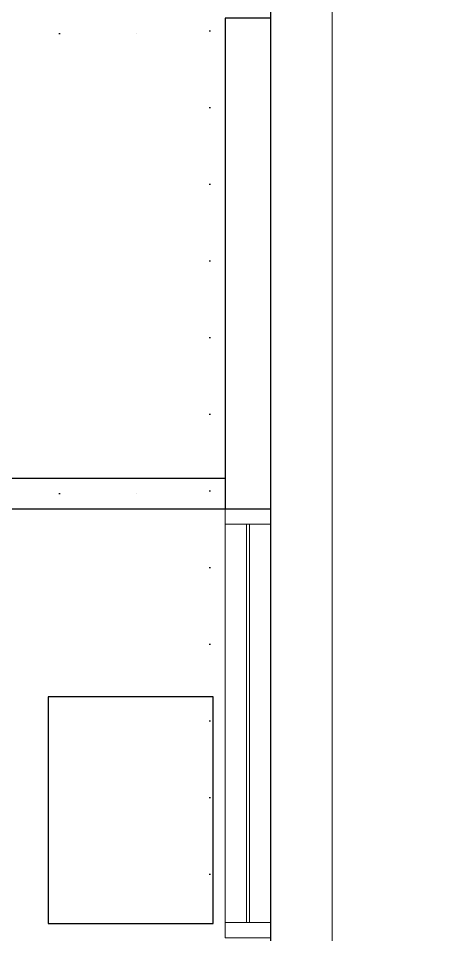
# Model space of a CAD drawing. Extents: x -68523 to 336700, y -113452 to 119396.
# Drawn here: x 258125 to 259550, y 25611 to 28600 of the extents above; entities that cross this region are included whole.
import ezdxf

# ---------------------------------------------------------------- set-up
doc = ezdxf.new("R2010")
doc.units = 0
doc.header["$LTSCALE"] = 1000
doc.header["$MEASUREMENT"] = 0
doc.linetypes.add('EC-5thFloor-s6144$0$DOT', pattern=[0.25, 0, -0.25])
doc.layers.get('0').update_dxf_attribs({"linetype": 'CONTINUOUS'})
for name, color, linetype in [('Dry-Wall', 4, 'CONTINUOUS'), ('EC-5thFloor-s6144$0$4', 9, 'EC-5thFloor-s6144$0$DOT'), ('EC-5thFloor-s6144$0$ECOLUMN', 7, 'CONTINUOUS'), ('N_Fur', 41, 'CONTINUOUS')]:
    doc.layers.add(name, color=color, linetype=linetype)
doc.layers.add('EC-5thFloor-s6144$0$EWINDOW', color=9, linetype='CONTINUOUS', lineweight=9)
doc.layers.add('EC-5thFloor-s6144$0$HATCH-LINE', color=13, linetype='CONTINUOUS', plot=False)

# ---------------------------------------------------------------- blocks, each defined once
blk = doc.blocks.new('EC-5thFloor-s6144$0$grid-base')
for p, q in [((750, -24750), (750, 750)), ((-24750, -2250), (750, -2250)), ((-24750, -3750), (750, -3750))]:
    blk.add_line(p, q)
blk = doc.blocks.new('EC-5thFloor-s6144$0$E-WIN1')
at = {"layer": 'EC-5thFloor-s6144$0$EWINDOW', "linetype": 'Continuous'}
for p, q in [((1399.9972, 149.9997), (0, 149.9997)), ((0, 149.9997), (0, 0)), ((1349.9973, 149.9997), (49.9999, 149.9997)), ((49.9999, 149.9997), (49.9999, 0)), ((1349.9973, 0), (1349.9973, 149.9997)), ((1399.9972, 0), (1399.9972, 149.9997)), ((49.9999, 79.99984), (1349.9973, 79.99984)), ((49.9999, 69.99986), (49.9999, 79.99984)), ((1349.9973, 69.99986), (49.9999, 69.99986)), ((1349.9973, 79.99984), (1349.9973, 69.99986)), ((0, 0), (1399.9972, 0)), ((49.9999, 0), (1349.9973, 0))]:
    blk.add_line(p, q, dxfattribs=at)

msp = doc.modelspace()

# ---------------------------------------------------------------- linework, layer by layer
at = {"layer": 'Dry-Wall', "color": 0}
for p, q in [((255345, 27100), (258800.1, 27100)), ((255345, 27000), (258800.1, 27000))]:
    msp.add_line(p, q, dxfattribs=at)
at = {"layer": 'EC-5thFloor-s6144$0$ECOLUMN'}
msp.add_lwpolyline([(258950.1, 27000), (258950.1, 28600), (258800.1, 28600), (258800.1, 27000)], close=True, dxfattribs=at)
at = {"layer": 'EC-5thFloor-s6144$0$EWINDOW'}
msp.add_lwpolyline([(258950, 18800), (258950.1, 31750.1), (258000, 31750.1), (258000, 31950.1), (259150.1, 31950), (259150.1, 31950), (259150.1, 18800)], close=True, dxfattribs=at)
at = {"layer": 'EC-5thFloor-s6144$0$HATCH-LINE'}
msp.add_lwpolyline([(258950, 6100), (258950, 13500), (259550, 13500), (259550, 24100), (258950, 24100), (258950, 31750), (258950, 31750), (258950, 31750), (233362, 31750), (233362, 17850), (233050, 17850), (233050, 17850), (233050, 17850), (233050, 17850), (233050, 17850), (233050, -18050), (233050, -18050), (218424.9, -18049.9), (218424.9, -18049.9), (218424.9, -38550), (217000, -38550), (217000, -49550)], dxfattribs=at)
at = {"layer": 'N_Fur', "color": 1}
msp.add_lwpolyline([(258222.7, 25646.6), (258761.9, 25646.6), (258761.9, 26386), (258222.7, 26386)], close=True, dxfattribs=at)

# ---------------------------------------------------------------- block references
at = {"layer": 'EC-5thFloor-s6144$0$4'}
msp.add_blockref('EC-5thFloor-s6144$0$grid-base', (258000, 30800), dxfattribs=at)
at = {"layer": 'EC-5thFloor-s6144$0$EWINDOW', "linetype": 'Continuous', "xscale": -1, "rotation": 270}
msp.add_blockref('EC-5thFloor-s6144$0$E-WIN1', (258800.1, 25600), dxfattribs=at)

doc.saveas('drawing.dxf')
